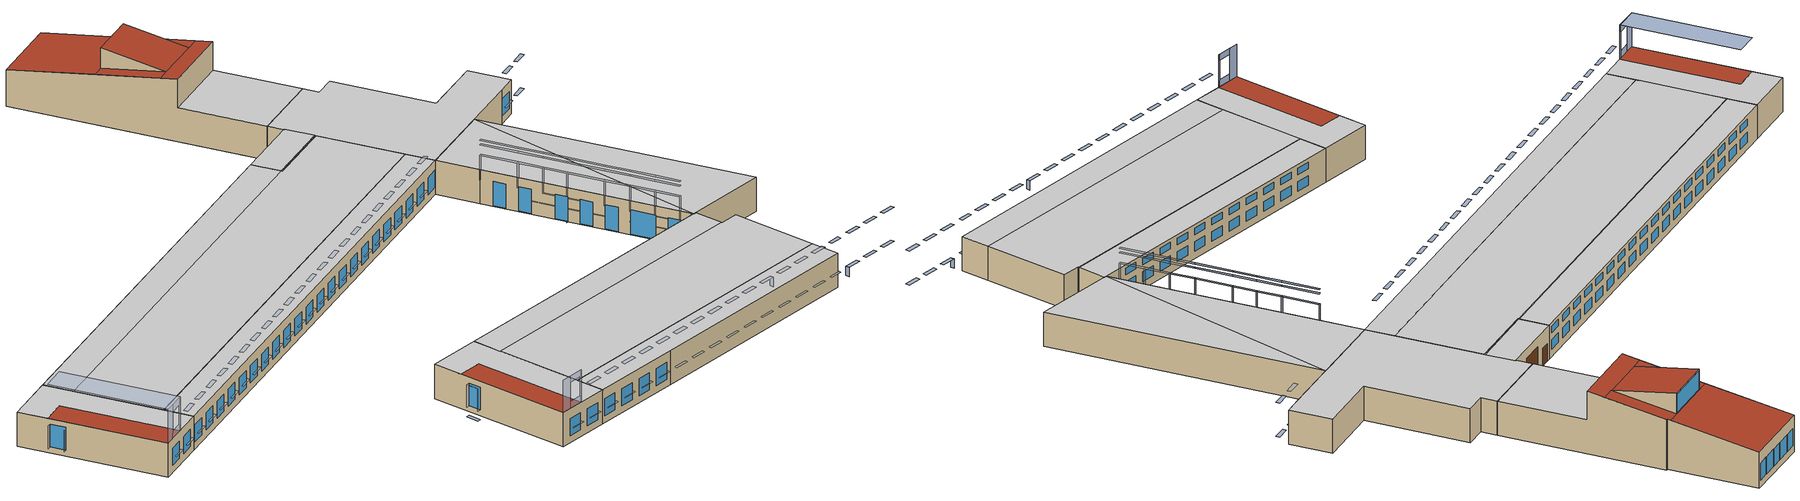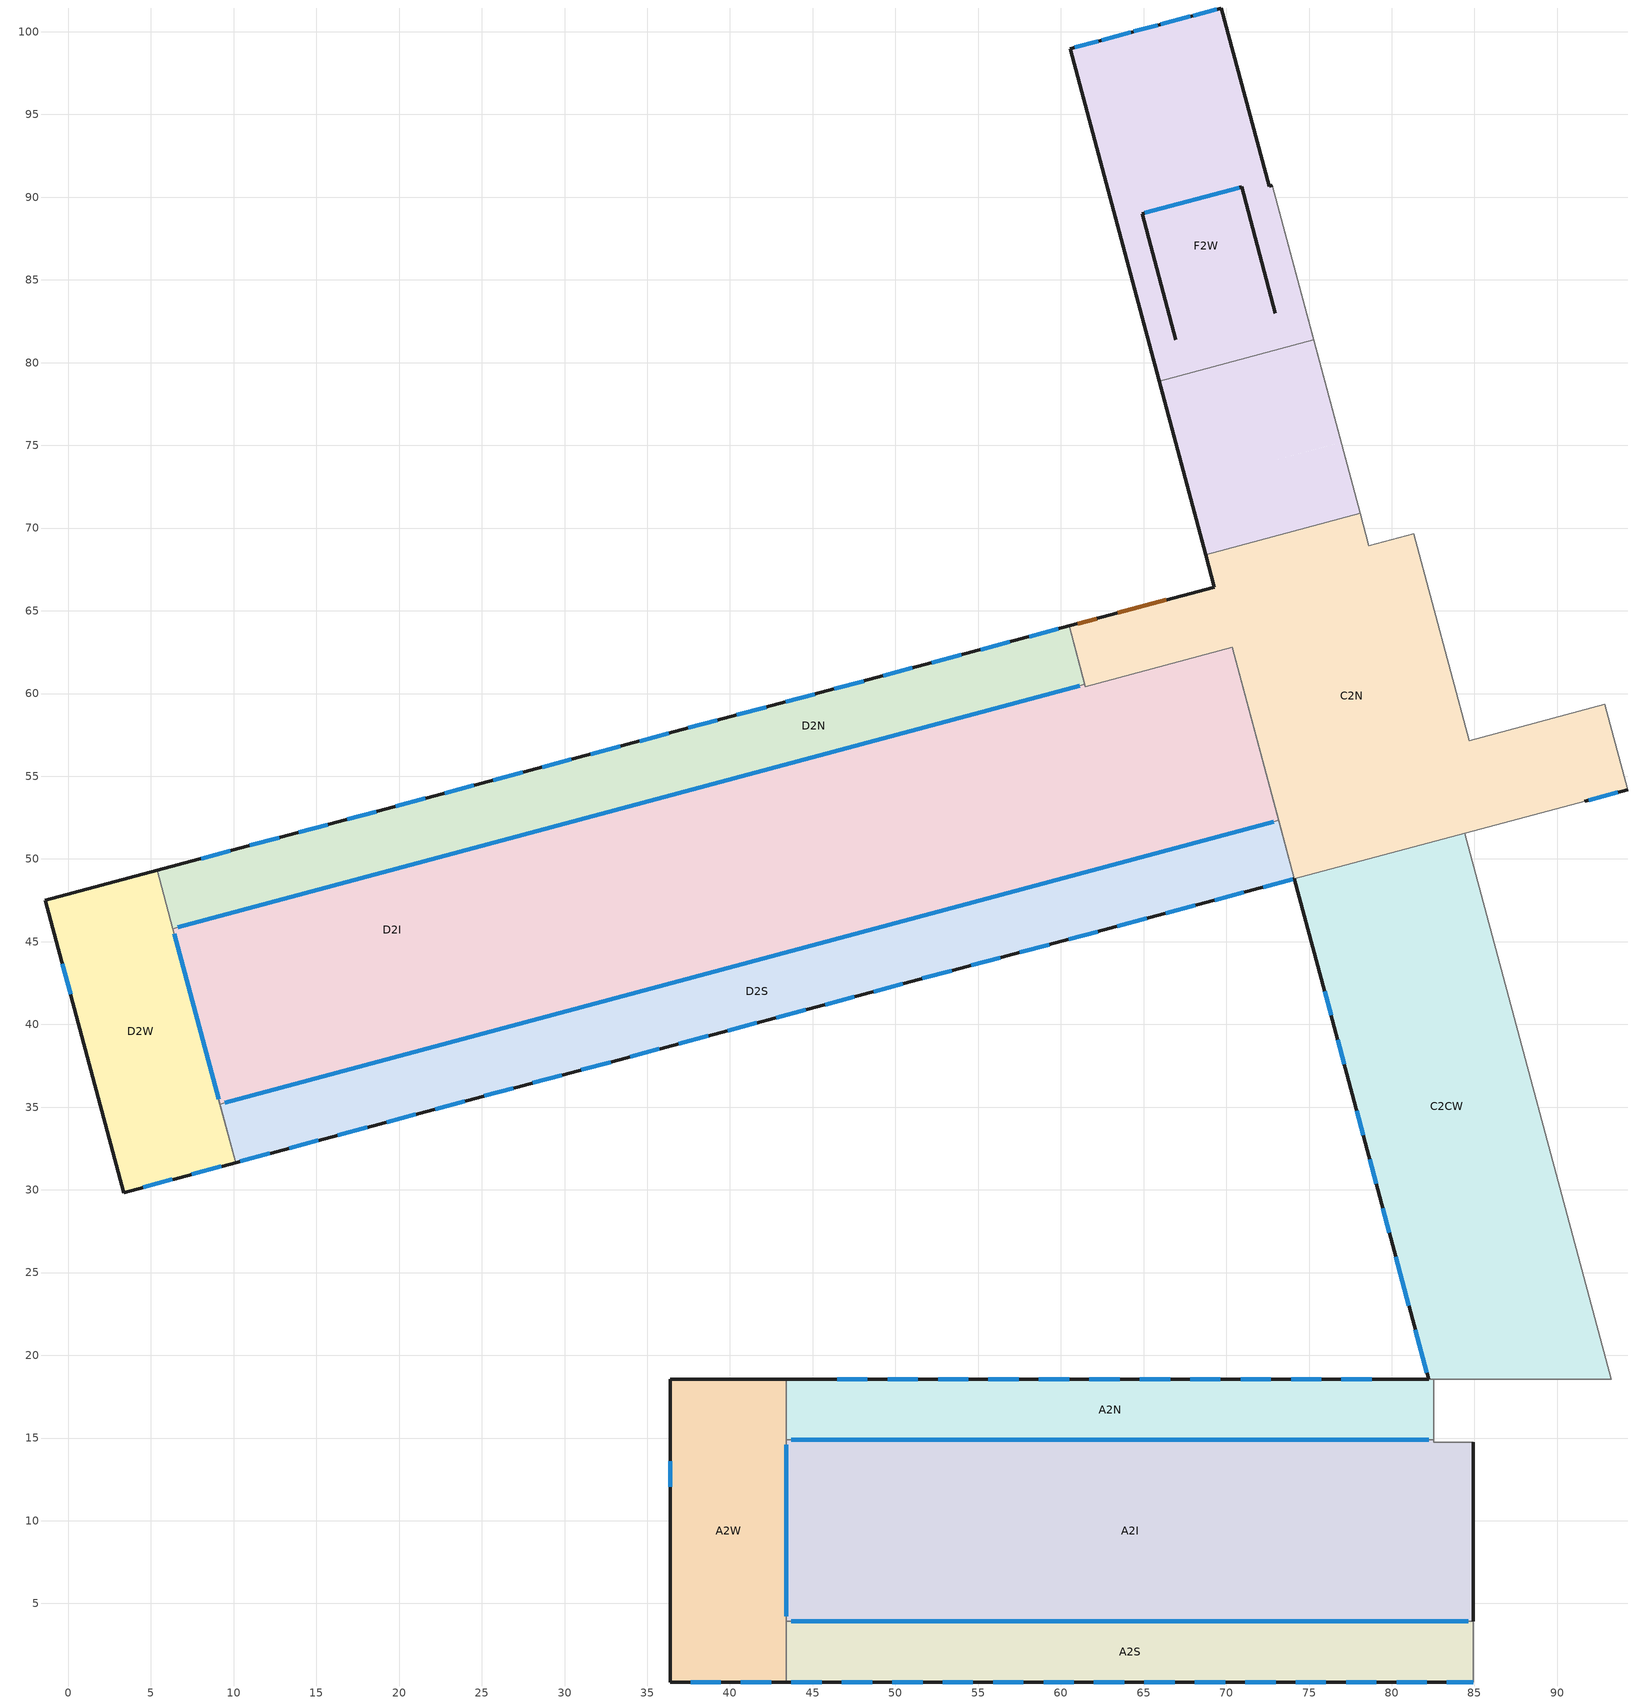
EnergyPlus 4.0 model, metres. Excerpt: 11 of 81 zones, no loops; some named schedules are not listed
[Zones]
A2N
 floor to A1N (Radiant Ceiling Reverse): 82.54,18.54 82.54,14.88 43.41,14.88 43.41,18.54 z5.94
 wall outside (ThermMass Wall 1): 82.23,18.54 43.41,18.54 z5.94:10.21
 wall adiabatic (Internal Walls): 82.54,14.88 82.54,18.54 82.23,18.54 / 43.41,18.54 43.41,14.88 z5.94:10.21
 window (NREL Vision SWindow): 75.74,18.54 73.91,18.54 / 72.69,18.54 70.87,18.54 / 69.65,18.54 67.82,18.54 / 66.6,18.54 64.77,18.54 / 78.79,18.54 76.96,18.54 / 63.55,18.54 61.72,18.54 / 60.5,18.54 58.67,18.54 / 57.45,18.54 55.63,18.54 / 54.41,18.54 52.58,18.54 / 51.36,18.54 49.53,18.54 / 48.31,18.54 46.48,18.54 z6.86:8.08
 window (NREL Daylight SWindow): 75.74,18.54 73.91,18.54 / 72.69,18.54 70.87,18.54 / 69.65,18.54 67.82,18.54 / 66.6,18.54 64.77,18.54 / 78.79,18.54 76.96,18.54 / 63.55,18.54 61.72,18.54 / 60.5,18.54 58.67,18.54 / 57.45,18.54 55.63,18.54 / 54.41,18.54 52.58,18.54 / 51.36,18.54 49.53,18.54 / 48.31,18.54 46.48,18.54 z8.94:9.75
 ceiling to A3N (Radiant Ceiling): 43.41,18.54 43.41,14.88 82.54,14.88 82.54,18.54 z10.21
A2S
 floor to A1S (Radiant Ceiling Reverse): 84.93,3.91 84.93,0.25 43.41,0.25 43.41,3.91 z5.94
 wall outside (ThermMass Wall 2up): 43.41,0.25 55.3,0.25 z5.94:10.21
 wall adiabatic (Internal Walls): 84.93,0.25 84.93,3.91 / 43.41,3.91 43.41,0.25 z5.94:10.21
 wall othersideconditionsmodel (ThermMass Wall 2up): 55.3,0.25 84.93,0.25 z5.94:10.21
 window (NREL Vision SWindow): 43.71,0.25 45.54,0.25 / 46.76,0.25 48.59,0.25 / 49.81,0.25 51.64,0.25 / 52.86,0.25 54.69,0.25 z6.86:8.99
 window inside (NREL Vision SWindow): 55.91,0.25 57.73,0.25 / 58.95,0.25 60.78,0.25 / 62,0.25 63.83,0.25 / 65.05,0.25 66.88,0.25 / 68.1,0.25 69.93,0.25 / 71.15,0.25 72.97,0.25 / 74.19,0.25 76.02,0.25 / 77.24,0.25 79.07,0.25 / 80.29,0.25 82.12,0.25 / 83.34,0.25 84.91,0.25 z6.86:8.99
 ceiling to A3S (Radiant Ceiling): 43.41,3.91 43.41,0.25 84.93,0.25 84.93,3.91 z10.21
A2W
 floor to A1W (Radiant Ceiling Reverse): 43.41,18.54 43.41,0.25 36.4,0.25 36.4,18.54 z5.94
 wall outside (Zinc Wall): 36.4,18.54 36.4,0.25 z5.94:10.21
 wall outside (ThermMass Wall 1): 43.41,18.54 36.4,18.54 z5.94:10.21
 wall outside (ThermMass Wall 2up): 36.4,0.25 43.41,0.25 z5.94:10.21
 wall adiabatic (Internal Walls): 43.41,0.25 43.41,3.91 / 43.41,14.88 43.41,18.54 z5.94:10.21
 window (NREL Vision SWindow): 37.62,0.25 39.45,0.25 / 40.67,0.25 42.49,0.25 z6.86:8.99
 window (NREL Office West Curtn SWindow): 36.4,13.59 36.4,12.06 z6.68:9.53
 ceiling to A3W (Radiant Ceiling): 36.4,18.54 36.4,14.88 39.62,14.88 39.62,0.25 43.41,0.25 43.41,18.54 z10.21
 roof outside (Radiant Ceiling): 36.4,14.88 36.4,0.25 39.62,0.25 39.62,14.88 z10.21
A2I
 floor to A1I (Radiant Ceiling Reverse): 84.93,14.73 84.93,3.91 43.41,3.91 43.41,14.88 82.54,14.88 82.54,14.73 z5.94
 wall outside (Internal Walls): 84.93,3.91 84.93,14.73 z5.94:10.21
 wall adiabatic (Internal Walls): 84.93,14.73 82.54,14.73 82.54,14.88 z5.94:10.21
 wall to A2S (Internal Walls): 43.41,3.91 84.93,3.91 z5.94:10.21
 wall to A2W (Internal Walls): 43.41,14.88 43.41,3.91 z5.94:10.21
 wall to A2N (Internal Walls): 82.54,14.88 43.41,14.88 z5.94:10.21
 window inside (NREL Interior SWindow): 82.23,14.88 43.71,14.88 / 43.41,14.58 43.41,4.22 / 43.71,3.91 84.63,3.91 z6.25:9.91
 ceiling to A3I (Radiant Ceiling): 43.41,14.88 43.41,3.91 84.93,3.91 84.93,14.73 82.54,14.73 82.54,14.88 z10.21
C2N
 floor to C1N (Normal Ceiling Reverse): 92.88,59.35 94.26,54.2 74.12,48.8 70.37,62.79 68.32,62.23 68.28,62.38 79.17,65.3 77.69,70.79 78.1,70.9 78.62,68.94 81.32,69.66 84.68,57.15 z5.94
 floor to D1D (Radiant Ceiling Reverse): 77.69,70.79 79.17,65.3 68.28,62.38 68.32,62.23 61.48,60.4 60.49,64.08 69.28,66.44 68.75,68.4 z5.94
 wall outside (Connector Wall): 68.75,68.4 69.28,66.44 z5.94:10.21
 wall outside (ThermMass Wall 1): 91.66,53.5 94.26,54.2 z5.94:10.21
 wall outside (Zinc Wall): 69.28,66.44 60.49,64.08 z5.94:10.21
 wall adiabatic (Internal Walls): 94.26,54.2 92.88,59.35 84.68,57.15 81.32,69.66 78.62,68.94 78.1,70.9 68.75,68.4 / 60.49,64.08 61.48,60.4 70.37,62.79 74.12,48.8 91.66,53.5 z5.94:10.21
 window (NREL Vision SWindow): 91.89,53.56 93.66,54.04 z6.86:8.99
 door (Swinging Doors): 62.16,64.53 61.03,64.23 z5.94:8.13
 door (Non-Swinging Doors): 66.38,65.66 63.44,64.87 z5.94:8.99
 ceiling to D3I (Radiant Ceiling): 61.44,60.55 61.48,60.4 70.37,62.79 70.33,62.93 z10.21
 ceiling to D3N (Normal Ceiling): 60.49,64.08 61.44,60.55 70.33,62.93 69.39,66.47 z10.21
 ceiling to C3N (Normal Ceiling): 68.75,68.4 69.28,66.44 69.39,66.47 74.12,48.8 94.26,54.2 92.88,59.35 84.68,57.15 81.32,69.66 78.62,68.94 78.1,70.9 z10.21
D2N
 floor to D1D (Normal Ceiling Reverse): 60.49,64.08 61.44,60.55 29.58,52.01 28.61,55.54 z5.94
 floor to D1N (Radiant Ceiling Reverse): 28.61,55.54 29.58,52.01 6.33,45.78 5.39,49.32 z5.94
 wall outside (ThermMass Wall 2up): 60.49,64.08 5.39,49.32 z5.94:10.21
 wall adiabatic (Internal Walls): 61.44,60.55 60.49,64.08 / 5.39,49.32 6.33,45.78 z5.94:10.21
 window (NREL Daylight SWindow): 59.85,63.91 58.09,63.44 / 56.91,63.12 55.14,62.65 / 53.97,62.33 52.2,61.86 / 51.02,61.54 49.26,61.07 / 48.08,60.76 46.31,60.28 / 45.13,59.97 43.37,59.49 / 42.19,59.18 40.42,58.7 / 39.25,58.39 37.48,57.92 / 36.3,57.6 34.54,57.13 / 33.36,56.81 31.59,56.34 / 30.41,56.02 28.65,55.55 / 27.47,55.23 25.7,54.76 / 24.53,54.44 22.76,53.97 / 21.58,53.66 19.81,53.18 / 18.64,52.87 16.87,52.39 / 15.69,52.08 13.93,51.6 / 12.75,51.29 10.98,50.82 / 9.8,50.5 8.04,50.03 z8.94:9.75
 window (NREL Vision SWindow): 59.85,63.91 58.09,63.44 / 56.91,63.12 55.14,62.65 / 53.97,62.33 52.2,61.86 / 51.02,61.54 49.26,61.07 / 48.08,60.76 46.31,60.28 / 45.13,59.97 43.37,59.49 / 42.19,59.18 40.42,58.7 / 39.25,58.39 37.48,57.92 / 36.3,57.6 34.54,57.13 / 33.36,56.81 31.59,56.34 / 30.41,56.02 28.65,55.55 / 27.47,55.23 25.7,54.76 / 24.53,54.44 22.76,53.97 / 21.58,53.66 19.81,53.18 / 18.64,52.87 16.87,52.39 / 15.69,52.08 13.93,51.6 / 12.75,51.29 10.98,50.82 / 9.8,50.5 8.04,50.03 z6.86:8.08
 ceiling to D3N (Radiant Ceiling): 5.39,49.32 6.33,45.78 61.44,60.55 60.49,64.08 z10.21
D2S
 floor to D1S (Radiant Ceiling Reverse): 73.17,52.33 74.12,48.8 10.12,31.65 9.17,35.18 z5.94
 wall outside (ThermMass Wall 2up): 10.12,31.65 74.12,48.8 z5.94:10.21
 wall adiabatic (Internal Walls): 74.12,48.8 73.17,52.33 / 9.17,35.18 10.12,31.65 z5.94:10.21
 window (NREL Vision SWindow): 10.42,31.73 12.18,32.2 / 13.36,32.52 15.13,32.99 / 16.3,33.31 18.07,33.78 / 19.25,34.1 21.01,34.57 / 22.19,34.89 23.96,35.36 / 25.14,35.68 26.9,36.15 / 28.08,36.46 29.85,36.94 / 31.02,37.25 32.79,37.73 / 33.97,38.04 35.74,38.52 / 36.91,38.83 38.68,39.3 / 39.86,39.62 41.62,40.09 / 42.8,40.41 44.57,40.88 / 45.75,41.2 47.51,41.67 / 48.69,41.99 50.46,42.46 / 51.63,42.78 53.4,43.25 / 54.58,43.56 56.34,44.04 / 57.52,44.35 59.29,44.83 / 60.47,45.14 62.23,45.62 / 63.41,45.93 65.18,46.4 / 66.35,46.72 68.12,47.19 / 69.3,47.51 71.07,47.98 / 72.24,48.3 74.01,48.77 z6.86:8.99
 ceiling to D3S (Radiant Ceiling): 9.17,35.18 10.12,31.65 74.12,48.8 73.17,52.33 z10.21
D2I
 floor to C1N (Normal Ceiling Reverse): 70.37,62.79 72.13,56.23 70.09,55.69 68.32,62.23 z5.94
 floor to D1D (Normal Ceiling Reverse): 68.32,62.23 70.09,55.69 31.42,45.32 29.58,52.01 61.44,60.55 61.48,60.4 z5.94
 floor to D1I (Radiant Ceiling Reverse): 72.13,56.23 73.17,52.33 9.17,35.18 6.33,45.78 29.58,52.01 31.42,45.32 z5.94
 wall to D2N (Internal Walls): 61.44,60.55 6.33,45.78 z5.94:10.21
 wall to D2W (Internal Walls): 6.33,45.78 9.17,35.18 z5.94:10.21
 wall adiabatic (Internal Walls): 73.17,52.33 70.37,62.79 61.48,60.4 61.44,60.55 z5.94:10.21
 wall to D2S (Internal Walls): 9.17,35.18 73.17,52.33 z5.94:10.21
 window inside (NREL Interior SWindow): 6.41,45.49 9.1,35.48 / 9.47,35.26 72.88,52.25 / 61.15,60.47 6.63,45.86 z6.25:9.91
 ceiling to D3I (Radiant Ceiling): 6.33,45.78 9.17,35.18 73.17,52.33 70.37,62.79 61.48,60.4 61.44,60.55 z10.21
F2W
 floor ground (Slab): 69.71,101.43 72.59,90.66 72.79,90.71 76.95,75.18 67.6,72.68 60.56,98.98 z5.94
 floor to C1N (Normal Ceiling Reverse): 76.95,75.18 78.1,70.9 77.69,70.79 76.55,75.08 z5.94
 floor to D1D (Normal Ceiling Reverse): 76.55,75.08 77.69,70.79 68.75,68.4 67.6,72.68 z5.94
 wall outside (Zinc Wall): 72.79,90.71 72.59,90.66 z5.94:12.27; 69.71,101.43 60.56,98.98 z5.94:10.52; 70.92,90.61 64.91,89 z12.21:14.77; 60.56,98.98,10.52 60.56,98.98,5.94 68.75,68.4,5.94 68.75,68.4,10.21 65.94,78.89,10.21 65.94,78.89,13.78; 72.59,90.66,12.27 72.59,90.66,5.94 69.71,101.43,5.94 69.71,101.43,10.52; 72.97,82.98,13.45 70.92,90.61,12.21 70.92,90.61,14.77; 64.91,89,14.77 64.91,89,12.21 66.96,81.37,13.45
 wall adiabatic (Internal Walls): 68.75,68.4 78.1,70.9 z5.94:10.21; 65.94,78.89 75.29,81.39 z10.21:13.78; 78.1,70.9,10.21 78.1,70.9,5.94 72.79,90.71,5.94 72.79,90.71,12.27 75.29,81.39,13.78 75.29,81.39,10.21
 window (NREL Vision SWindow): 69.43,101.36 68,100.98 / 67.81,100.92 66.04,100.45 / 65.84,100.4 64.42,100.02 / 64.22,99.96 62.46,99.49 / 62.26,99.44 60.84,99.06 z6.86:8.99; 70.78,90.57 65.06,89.04 z12.36:14.62
 ceiling to C3N (Radiant Ceiling): 65.94,78.89 68.75,68.4 78.1,70.9 75.29,81.39 z10.21
 roof outside (Roof): 66.96,81.37,13.45 64.91,89,12.21 63.34,88.58,12.21 65.39,80.95,13.45; 75.29,81.39,13.78 74.74,83.45,13.45 65.39,80.95,13.45 65.94,78.89,13.78; 74.74,83.45,13.45 72.79,90.71,12.27 72.59,90.66,12.27 72.49,91.04,12.21 70.92,90.61,12.21 72.97,82.98,13.45; 64.91,89,14.77 66.96,81.37,13.45 72.97,82.98,13.45 70.92,90.61,14.77; 72.49,91.04,12.21 69.71,101.43,10.52 60.56,98.98,10.52 63.34,88.58,12.21
D2W
 floor to D1W (Radiant Ceiling Reverse): 5.39,49.32 10.12,31.65 3.35,29.84 -1.38,47.5 z5.94
 wall outside (ThermMass Wall 2up): 5.39,49.32 -1.38,47.5 / 3.35,29.84 10.12,31.65 z5.94:10.21
 wall outside (Zinc Wall): -1.38,47.5 3.35,29.84 z5.94:10.21
 wall adiabatic (Internal Walls): 6.34,45.78 5.39,49.32 / 10.12,31.65 9.1,35.48 z5.94:10.21
 window (NREL Vision SWindow): 7.47,30.94 9.24,31.41 / 4.53,30.15 6.29,30.63 z6.86:8.99
 window (NREL Office West Curtn SWindow): -0.36,43.67 0.14,41.81 z6.71:9.55
 ceiling to D3W (Radiant Ceiling): -1.38,47.5 -0.44,43.97 2.68,44.8 6.47,30.67 10.12,31.65 5.39,49.32 z10.21
 roof outside (Radiant Ceiling): -0.44,43.97 3.35,29.84 6.47,30.67 2.68,44.8 z10.21
C2CW
 floor to C1CW (Radiant Ceiling Reverse): 84.41,51.56 93.26,18.54 82.23,18.54 74.12,48.8 z5.94
 wall outside (Zinc Wall): 74.12,48.8 75.53,43.55 / 82.13,18.9 82.23,18.54 z5.94:10.21
 wall outside (Curtain Wall): 75.53,43.55 82.13,18.9 z5.94:10.21
 wall to C2S (Internal Walls): 82.23,18.54 93.26,18.54 z5.94:10.21
 wall to C2CE (Internal Walls): 93.26,18.54 84.41,51.56 z5.94:10.21
 wall to C2N (Internal Walls): 84.41,51.56 74.12,48.8 z5.94:10.21
 window (NREL East Curtn SWindow): 75.94,42.02 76.33,40.54 / 76.73,39.07 77.12,37.6 / 77.88,34.78 78.27,33.31 / 78.67,31.83 79.06,30.36 / 79.46,28.89 79.85,27.42 / 80.24,25.95 81.03,23 / 81.43,21.53 82.12,18.96 z6.01:9.06
 ceiling to C3CW (Radiant Ceiling): 84.41,51.56 82.23,18.54 93.26,18.54 z10.21; 74.12,48.8 82.23,18.54 84.41,51.56 z10.21
shading: 4.53,30.14 3.35,29.83 / 6.47,30.66 6.3,30.62 z10.21:14.48; 37.62,0.25 36.4,0.25 / 39.62,0.25 39.45,0.25 z10.21:14.33; 6.3,30.62 4.53,30.14 / 39.45,0.25 37.62,0.25 z10.21:11.13; 6.3,30.62 4.53,30.14 z13.56:14.48; 39.45,0.25 37.62,0.25 z13.56:14.33; 35.94,13.59 36.4,13.59 / 36.4,12.06 35.94,12.06 z6.68:9.53; -0.36,43.67 -0.8,43.56 / -0.3,41.69 0.14,41.81 z6.71:9.55; 81.53,19.98 81.82,20.06 / 76.43,38.99 76.73,39.07 / 79.95,25.87 80.24,25.95 / 75.25,43.41 75.54,43.49 / 77.52,36.13 77.22,36.05 / 80.74,22.92 81.03,23 / 79.46,28.89 79.16,28.81 / 78.27,33.31 77.98,33.23 z9.06:12.15; 78.27,33.31 77.98,33.23 z5.94:7.73; 72.97,0.25 72.97,-0.2 z11.12:12.27; 2.68,44.79 6.47,30.66 3.35,29.83 -0.43,43.96 z14.48; 77.22,36.05 79.16,28.81 79.46,28.89 77.52,36.13 z12.15; 75.25,43.41 76.43,38.99 76.73,39.07 75.54,43.49 z12.15; 75.25,43.41 76.43,38.99 76.73,39.07 75.54,43.49 z13.47; 75.54,43.49 76.73,39.07 76.43,38.99 75.25,43.41 z14.02; 77.98,33.23 79.16,28.81 79.46,28.89 78.27,33.31 z13.47; 77.98,33.23 79.16,28.81 79.46,28.89 78.27,33.31 z14.02; 76.83,37.52 77.98,33.23 78.27,33.31 77.12,37.6 z7.73; 81.03,23 81.82,20.06 81.53,19.98 80.74,22.92 z9.06; 80.74,22.92 81.53,19.98 81.82,20.06 81.03,23 z12.15; 80.74,22.92 81.53,19.98 81.82,20.06 81.03,23 z7.73; 78.77,30.28 79.56,27.34 79.85,27.42 79.06,30.36 z7.73; 77.98,33.23 78.77,30.28 79.06,30.36 78.27,33.31 z7.73; 78.27,33.31 79.06,30.36 78.77,30.28 77.98,33.23 z9.06; 76.43,38.99 77.22,36.05 77.52,36.13 76.73,39.07 z12.15; 79.16,28.81 79.95,25.87 80.24,25.95 79.46,28.89 z12.15; 79.95,25.87 80.74,22.92 81.03,23 80.24,25.95 z7.73; 80.24,25.95 81.03,23 80.74,22.92 79.95,25.87 z9.06; 79.95,25.87 80.74,22.92 81.03,23 80.24,25.95 z12.15; 76.43,38.99 77.22,36.05 77.52,36.13 76.73,39.07 z13.47; 76.73,39.07 77.52,36.13 77.22,36.05 76.43,38.99 z14.02; 81.03,23 81.82,20.06 81.53,19.98 80.74,22.92 z14.02; 79.16,28.81 79.95,25.87 80.24,25.95 79.46,28.89 z13.47; 79.16,28.81 79.95,25.87 80.24,25.95 79.46,28.89 z14.02; 79.95,25.87 80.74,22.92 81.03,23 80.24,25.95 z13.47; 79.95,25.87 80.74,22.92 81.03,23 80.24,25.95 z14.02; 81.03,23 81.82,20.06 81.53,19.98 80.74,22.92 z13.47; 77.52,36.13 78.27,33.31 77.98,33.23 77.22,36.05 z9.06; 77.22,36.05 77.98,33.23 78.27,33.31 77.52,36.13 z13.47; 77.52,36.13 78.27,33.31 77.98,33.23 77.22,36.05 z14.02; -0.8,43.56 -0.3,41.69 0.14,41.81 -0.36,43.67 z9.55; 25.14,35.68 25.25,35.23 27.02,35.71 26.9,36.15 z12.27; 25.14,35.68 25.25,35.23 27.02,35.71 26.9,36.15 z8; 10.42,31.73 10.53,31.29 12.3,31.76 12.18,32.2 z12.27; 57.52,44.35 57.64,43.91 59.41,44.38 59.29,44.83 z12.27; 57.52,44.35 57.64,43.91 59.41,44.38 59.29,44.83 z8; 16.3,33.31 16.42,32.87 18.19,33.34 18.07,33.78 z12.27; 16.3,33.31 16.42,32.87 18.19,33.34 18.07,33.78 z8; 13.36,32.52 13.48,32.08 15.24,32.55 15.13,32.99 z12.27; 66.35,46.72 66.47,46.28 68.24,46.75 68.12,47.19 z12.27; 66.35,46.72 66.47,46.28 68.24,46.75 68.12,47.19 z8; 33.97,38.04 34.09,37.6 35.85,38.07 35.74,38.52 z12.27; 33.97,38.04 34.09,37.6 35.85,38.07 35.74,38.52 z8; 88.21,0.25 88.21,-0.2 86.39,-0.2 86.39,0.25 z12.27; 57.73,0.25 57.73,-0.2 55.91,-0.2 55.91,0.25 z12.27; 91.26,0.25 91.26,-0.2 89.43,-0.2 89.43,0.25 z12.27; 82.12,0.25 82.12,-0.2 80.29,-0.2 80.29,0.25 z12.27; 76.02,0.25 76.02,-0.2 74.19,-0.2 74.19,0.25 z12.27; 69.93,0.25 69.93,-0.2 68.1,-0.2 68.1,0.25 z12.27; 45.54,0.25 45.54,-0.2 43.71,-0.2 43.71,0.25 z12.27; 63.83,0.25 63.83,-0.2 62,-0.2 62,0.25 z12.27; 51.64,0.25 51.64,-0.2 49.81,-0.2 49.81,0.25 z12.27; 79.07,0.25 79.07,-0.2 77.24,-0.2 77.24,0.25 z12.27; 72.97,0.25 72.97,-0.2 71.15,-0.2 71.15,0.25 z12.27; 66.88,0.25 66.88,-0.2 65.05,-0.2 65.05,0.25 z12.27; 60.78,0.25 60.78,-0.2 58.95,-0.2 58.95,0.25 z12.27; 54.69,0.25 54.69,-0.2 52.86,-0.2 52.86,0.25 z12.27; 48.59,0.25 48.59,-0.2 46.76,-0.2 46.76,0.25 z12.27; 42.49,0.25 42.49,-0.2 40.67,-0.2 40.67,0.25 z12.27; 57.73,0.25 57.73,-0.2 55.91,-0.2 55.91,0.25 z8; 91.26,0.25 91.26,-0.2 89.43,-0.2 89.43,0.25 z8; 82.12,0.25 82.12,-0.2 80.29,-0.2 80.29,0.25 z8; 76.02,0.25 76.02,-0.2 74.19,-0.2 74.19,0.25 z8; 69.93,0.25 69.93,-0.2 68.1,-0.2 68.1,0.25 z8; 45.54,0.25 45.54,-0.2 43.71,-0.2 43.71,0.25 z8; 63.83,0.25 63.83,-0.2 62,-0.2 62,0.25 z8; 88.21,0.25 88.21,-0.2 86.39,-0.2 86.39,0.25 z8; 51.64,0.25 51.64,-0.2 49.81,-0.2 49.81,0.25 z8; 79.07,0.25 79.07,-0.2 77.24,-0.2 77.24,0.25 z8; 72.97,0.25 72.97,-0.2 71.15,-0.2 71.15,0.25 z8; 66.88,0.25 66.88,-0.2 65.05,-0.2 65.05,0.25 z8; 60.78,0.25 60.78,-0.2 58.95,-0.2 58.95,0.25 z8; 54.69,0.25 54.69,-0.2 52.86,-0.2 52.86,0.25 z8; 48.59,0.25 48.59,-0.2 46.76,-0.2 46.76,0.25 z8; 42.49,0.25 42.49,-0.2 40.67,-0.2 40.67,0.25 z8; 94.31,0.25 94.31,-0.2 92.48,-0.2 92.48,0.25 z12.27; 94.31,0.25 94.31,-0.2 92.48,-0.2 92.48,0.25 z8; 39.45,0.25 39.45,-0.2 37.62,-0.2 37.62,0.25 z8; 39.86,39.62 39.98,39.18 41.74,39.65 41.62,40.09 z12.27; 39.86,39.62 39.98,39.18 41.74,39.65 41.62,40.09 z8; 69.3,47.51 69.42,47.07 71.18,47.54 71.07,47.98 z12.27; 54.58,43.56 54.7,43.12 56.46,43.6 56.34,44.04 z12.27; 54.58,43.56 54.7,43.12 56.46,43.6 56.34,44.04 z8; 69.3,47.51 69.42,47.07 71.18,47.54 71.07,47.98 z8; 51.63,42.78 51.75,42.33 53.52,42.81 53.4,43.25 z12.27; 42.8,40.41 42.92,39.97 44.69,40.44 44.57,40.88 z8; 51.63,42.78 51.75,42.33 53.52,42.81 53.4,43.25 z8; 36.91,38.83 37.03,38.39 38.8,38.86 38.68,39.3 z8; 36.91,38.83 37.03,38.39 38.8,38.86 38.68,39.3 z12.27; 48.69,41.99 48.81,41.54 50.57,42.02 50.46,42.46 z8; 60.47,45.14 60.58,44.7 62.35,45.17 62.23,45.62 z8; 48.69,41.99 48.81,41.54 50.57,42.02 50.46,42.46 z12.27; 60.47,45.14 60.58,44.7 62.35,45.17 62.23,45.62 z12.27; 42.8,40.41 42.92,39.97 44.69,40.44 44.57,40.88 z12.27; 22.19,34.89 22.31,34.44 24.08,34.92 23.96,35.36 z12.27; 22.19,34.89 22.31,34.44 24.08,34.92 23.96,35.36 z8; 63.41,45.93 63.53,45.49 65.3,45.96 65.18,46.4 z8; 63.41,45.93 63.53,45.49 65.3,45.96 65.18,46.4 z12.27; 13.36,32.52 13.48,32.08 15.24,32.55 15.13,32.99 z8; 45.75,41.2 45.86,40.76 47.63,41.23 47.51,41.67 z12.27; 45.75,41.2 45.86,40.76 47.63,41.23 47.51,41.67 z8; 10.42,31.73 10.53,31.29 12.3,31.76 12.18,32.2 z8; 19.25,34.1 19.37,33.66 21.13,34.13 21.01,34.57 z12.27; 19.25,34.1 19.37,33.66 21.13,34.13 21.01,34.57 z8; 28.08,36.46 28.2,36.02 29.97,36.5 29.85,36.94 z12.27; 28.08,36.46 28.2,36.02 29.97,36.5 29.85,36.94 z8; 31.02,37.25 31.14,36.81 32.91,37.28 32.79,37.73 z12.27; 31.02,37.25 31.14,36.81 32.91,37.28 32.79,37.73 z8; 94.84,54.35 94.96,53.91 96.72,54.38 96.61,54.83 z12.27; 94.84,54.35 94.96,53.91 96.72,54.38 96.61,54.83 z8; 91.89,53.56 92.01,53.12 93.78,53.59 93.66,54.04 z12.27; 91.89,53.56 92.01,53.12 93.78,53.59 93.66,54.04 z8; 7.47,30.94 7.59,30.5 9.36,30.97 9.24,31.41 z8; 6.29,30.63 6.41,30.18 4.65,29.71 4.53,30.15 z8; 9.24,31.41 9.36,30.97 7.59,30.5 7.47,30.94 z12.27; 84.93,0.25 84.93,-0.2 83.34,-0.2 83.34,0.25 z8; 84.91,0.25 84.91,-0.2 83.34,-0.2 83.34,0.25 z12.27; 36.4,13.59 36.4,12.06 35.94,12.06 35.94,13.59 z9.53; 36.4,13.59 36.4,12.06 35.94,12.06 35.94,13.59 z5.46; 86.39,-0.2,8 86.39,-0.2,6.81 86.39,0.25,6.86 86.39,0.25,8
[Building]
NREL RSF1: North Axis {deg}=0; Terrain=Suburbs; Loads Convergence Tolerance Value=0.04; Temperature Convergence Tolerance Value {deltaC}=0.4; Solar Distribution=FullExterior; Maximum Number of Warmup Days=25
[Site:Location]
USA_CO_Golden-NREL_TMY3: Latitude {deg}=39.7406; Longitude {deg}=-105.171; Time Zone {hr}=-7; Elevation {m}=1768
[SizingPeriod:DesignDay] Barometric Pressure {Pa}=83411; Rain Indicator=0; Snow Indicator=0; Day of Month=21; Daylight Saving Time Indicator=0; Humidity Indicating Type=WetBulb
Name | Maximum Dry-Bulb Temperature {C} | Daily Temperature Range {deltaC} | Humidity Indicating Conditions at Maximum Dry-Bulb | Wind Speed {m/s} | Wind Direction {deg} | Sky Clearness | Month | Day Type
DENVER_STAPLETON Ann Htg 99.6% Condns DB | -20 | 0 | -20 | 2.3 | 180 | 0 | 12 | WinterDesignDay
DENVER_STAPLETON Ann Clg .4% Condns DB=>MWB | 34.1 | 15.2 | 15.8 | 4 | 120 | 1 | 7 | SummerDesignDay
[Material] Thermal Absorptance=0.9; Solar Absorptance=0.7; Visible Absorptance=0.7
Name | Roughness | Thickness {m} | Conductivity {W/m-K} | Density {kg/m3} | Specific Heat {J/kg-K}
2.5 Inch lightweight concrete | MediumRough | 0.0635001 | 0.53 | 1280 | 840
4.5 Inch lightweight concrete | MediumRough | 0.1143 | 0.53 | 1280 | 840
6.0 Inch lightweight concrete | MediumRough | 0.1524 | 0.53 | 1280 | 840
3 inch Heavyweight Concrete | MediumRough | 0.0762002 | 1.95 | 2240 | 900
6 inch Heavyweight Concrete | MediumRough | 0.1524 | 1.95 | 2240 | 900
F13 Built-up roofing | Rough | 0.00952502 | 0.16 | 1120 | 1460
Steel Panel | MediumSmooth | 0.001016 | 45.3 | 7830 | 500
Zinc Siding | MediumSmooth | 0.001524 | 0.745081 | 7128.21 | 393.296
12.5mm gypsum board | MediumSmooth | 0.0127 | 0.16 | 800 | 1090
16mm gypsum board | MediumSmooth | 0.016 | 0.16 | 800 | 1090
Spandrel Glass | Smooth | 0.00635001 | 0.082915 | 2530.92 | 836.8
[Material:NoMass] Roughness=MediumSmooth; Thermal Absorptance=0.9; Solar Absorptance=0.7; Visible Absorptance=0.7
Name | Thermal Resistance {m2-K/W}
Roof Polyiso (R30) | 5.28331
Mineral Wool Batt (derated to R2); Swinging Door Material; Non-Swinging Door Material | 0.35222
Wall Batt Insul (nom R19) | 1.25038
Wall Polyiso (R5.25) | 0.924578
Wall Polyiso (R12); Floor Insulation (R12) | 2.11332
Wall Polyiso (R12 derated) | 1.70475
[Material:AirGap]
Name | Thermal Resistance {m2-K/W}
F04 Wall air space resistance | 0.15
10 inch Underfloor Airspace | 0.18
[WindowMaterial:SimpleGlazingSystem]
Name | U-Factor {W/m2-K} | Solar Heat Gain Coefficient | Visible Transmittance
NREL Vision | 1.93061 | 0.18 | 0.31
NREL Daylight | 2.32809 | 0.17 | 0.29
NREL East Curtainwall | 2.15774 | 0.18 | 0.26
NREL Office West Curtainwall | 2.38487 | 0.09 | 0.035
NREL IWindow | 7 | 0.9999 | 0.9999
[Construction]
Internal Walls: 16mm gypsum board, F04 Wall air space resistance, 16mm gypsum board
Normal Ceiling: 2.5 Inch lightweight concrete, 10 inch Underfloor Airspace, 6.0 Inch lightweight concrete, 4.5 Inch lightweight concrete, Steel Panel
Normal Ceiling Reverse: Steel Panel, 4.5 Inch lightweight concrete, 6.0 Inch lightweight concrete, 10 inch Underfloor Airspace, 2.5 Inch lightweight concrete
Zinc Wall: Zinc Siding, Wall Polyiso (R5.25), 12.5mm gypsum board, Wall Batt Insul (nom R19), 16mm gypsum board
Connector Wall: Spandrel Glass, Wall Batt Insul (nom R19), 16mm gypsum board
Curtain Wall: Spandrel Glass, Mineral Wool Batt (derated to R2), 16mm gypsum board
ThermMass Wall 1: 3 inch Heavyweight Concrete, Wall Polyiso (R12 derated), 6 inch Heavyweight Concrete
ThermMass Wall 2up: 3 inch Heavyweight Concrete, Wall Polyiso (R12), 6 inch Heavyweight Concrete
Roof: F13 Built-up roofing, Roof Polyiso (R30), 6 inch Heavyweight Concrete
Slab: Floor Insulation (R12), 6 inch Heavyweight Concrete
Non-Swinging Doors: Steel Panel, Non-Swinging Door Material, Steel Panel
Swinging Doors: Steel Panel, Swinging Door Material, Steel Panel
NREL Vision SWindow: NREL Vision
NREL Daylight SWindow: NREL Daylight
NREL East Curtn SWindow: NREL East Curtainwall
NREL Office West Curtn SWindow: NREL Office West Curtainwall
NREL Interior SWindow: NREL IWindow
[Construction:InternalSource]
Radiant Ceiling: 3, 4, 1, 0.5, 2.5 Inch lightweight concrete, 10 inch Underfloor Airspace, 6.0 Inch lightweight concrete, 4.5 Inch lightweight concrete, Steel Panel
Radiant Ceiling Reverse: 2, 1, 1, 0.5, Steel Panel, 4.5 Inch lightweight concrete, 6.0 Inch lightweight concrete, 10 inch Underfloor Airspace, 2.5 Inch lightweight concrete
[Sizing:Zone] Zone Heating Design Supply Air Temperature {C}=50; Zone Cooling Design Supply Air Humidity Ratio {kg-H2O/kg-air}=0.008; Zone Heating Design Supply Air Humidity Ratio {kg-H2O/kg-air}=0.008; Outdoor Air Method=Flow/Zone; Outdoor Air Flow per Person {m3/s}=0; Cooling Design Air Flow Method=DesignDay; Cooling Design Air Flow Rate {m3/s}=0; Cooling Minimum Air Flow Fraction=0; Heating Design Air Flow Method=DesignDay; Heating Design Air Flow Rate {m3/s}=0; Heating Maximum Air Flow Fraction=0
Name | Zone Cooling Design Supply Air Temperature {C} | Outdoor Air Flow per Zone {m3/s}
A2I | 17.2222 | 0.281784
A2N | 17.2222 | 0.031152
A2S | 17.2222 | 0.097704
A2W | 17.2222 | 0.04484
C2N | 13.3333 | 0.08024
D2I | 17.2222 | 0.447928
D2N | 17.2222 | 0.211456
D2S | 17.2222 | 0.167088
D2W | 17.2222 | 0.046728
F2W | 13.3333 | 0.331344
[ZoneControl:Thermostat] Control Type Schedule=Always 4; Control 1=Radiant FC TStat Dual SP Control
Name | Zone
A2I Thermostat | A2I
A2N Thermostat | A2N
A2S Thermostat | A2S
A2W Thermostat | A2W
C2N Thermostat | C2N
D2I Thermostat | D2I
D2N Thermostat | D2N
D2S Thermostat | D2S
D2W Thermostat | D2W
F2W Thermostat | F2W
[ThermostatSetpoint:DualSetpoint]
Radiant FC TStat Dual SP Control: Heating Setpoint Temperature Schedule=FanCoil Htg SP Sched; Cooling Setpoint Temperature Schedule=FanCoil Clg SP Sched
[Zone]
A2N; A2S; A2W; A2I; C2N; D2N; D2S; D2W; D2I; F2W: 0, 0, 0, 1
C2CW: 69.52205, 43.63337, 0, 1
[ElectricEquipment] Design Level Calculation Method=EquipmentLevel; Fraction Latent=0; Fraction Radiant=0.1; Fraction Lost=0
Name | Zone | Schedule | Design Level {W}
A2I Misc Elec | A2I | Office Equipment | 2461
A2N Misc Elec | A2N | Conf Rm Equipment | 8
A2S Misc Elec | A2S | Office Equipment | 550
A2W Misc Elec | A2W | Office Equipment | 186
C2CW Misc Elec | C2CW | Conf Rm Equipment | 519
C2N Misc Elec | C2N | Conf Rm Equipment | 7440
D2I Misc Elec | D2I | Office Equipment | 4980
D2N Misc Elec | D2N | Office Equipment | 1434
D2S Misc Elec | D2S | Office Equipment | 935
D2W Misc Elec | D2W | Office Equipment | 241
F2W Misc Elec | F2W | Gym Misc Equipment | 9400
[SurfaceProperty:OtherSideConditionsModel]
TSC OSCM: Type of Modeling=GapConvectionRadiation
[People] Number of People Calculation Method=People; Fraction Radiant=0.2; Sensible Heat Fraction=autocalculate; Enable ASHRAE 55 Comfort Warnings=No; Mean Radiant Temperature Calculation Type=ZoneAveraged
Name | Zone | Number of People Schedule | Number of People | Activity Level Schedule
A2N People | A2N | Huddle Occupancy | 6 | Huddle Activity
A2S People | A2S | Office Occupancy | 10 | Office Activity
A2W People | A2W | Office Occupancy | 3 | Office Activity
A2I People | A2I | Office Occupancy | 33 | Office Activity
C2CW People | C2CW | Conf Rm Occupancy | 61 | Conference Activity
C2N People | C2N | Huddle Occupancy | 3 | Huddle Activity
D2I People | D2I | Office Occupancy | 57 | Office Activity
D2N People | D2N | Office Occupancy | 29 | Office Activity
D2S People | D2S | Office Occupancy | 17 | Office Activity
D2W People | D2W | Office Occupancy | 4 | Office Activity
F2W People | F2W | Exercise Occupancy | 25 | Exercise Activity
[Lights] Design Level Calculation Method=LightingLevel; Return Air Fraction=0; Return Air Fraction Calculated from Plenum Temperature=No
Name | Zone | Schedule | Lighting Level {W} | Watts per Zone Floor Area {W/m2} | Fraction Radiant | Fraction Visible | Fraction Replaceable
A2I Area Lights | A2I | AB Core Ltg Ctrl | 4209 | 11.8415 | 0.42 | 0.18 | 1
A2N Area Lights | A2N | AB N Ltg Ctrl | 348 | 13.9944 | 0.42 | 0.18 | 1
A2S Area Lights | A2S | AB S Ltg Ctrl | 1507 | 11.8415 | 0.42 | 0.18 | 1
A2W Area Lights | A2W | AB S Ltg Ctrl | 691 | 11.8415 | 0.42 | 0.18 | 1
C2CW Area Lights | C2CW | Office Lighting | 2741 | 13.9944 | 0.42 | 0.18 | 1
C2N Area Lights | C2N | Office Lighting | 1732 | 13.9944 | 0.42 | 0.18 | 1
D2I Area Lights | D2I | DWest Low Core Ltg Ctrl | 6317 | 11.8415 | 0.42 | 0.18 | 1
D2N Area Lights | D2N | DCenter Low N Ltg Ctrl | 2741 | 11.8415 | 0.42 | 0.18 | 1
D2S Area Lights | D2S | DCenter Low N Ltg Ctrl | 2579 | 11.8415 | 0.42 | 0.18 | 1
D2W Area Lights | D2W | DCenter Low N Ltg Ctrl | 661 | 11.8415 | 0.42 | 0.18 | 1
F2W Area Lights | F2W | Office Lighting | 2132 | 9.68846 | 0.42 | 0.18 | 1
A2I Task Lights | A2I | Task Lighting | 464 | 0 | 0.32 | 0.5 | 0
A2N Task Lights | A2N | Task Lighting | 0 | 0 | 0.32 | 0.5 | 0
A2S Task Lights | A2S | Task Lighting | 183 | 0 | 0.32 | 0.5 | 0
A2W Task Lights | A2W | Task Lighting | 68 | 0 | 0.32 | 0.5 | 0
C2CW Task Lights | C2CW | Task Lighting | 0 | 0 | 0.32 | 0.5 | 0
C2N Task Lights | C2N | Task Lighting | 0 | 0 | 0.32 | 0.5 | 0
D2I Task Lights | D2I | Task Lighting | 742 | 0 | 0.32 | 0.5 | 0
D2N Task Lights | D2N | Task Lighting | 320 | 0 | 0.32 | 0.5 | 0
D2S Task Lights | D2S | Task Lighting | 298 | 0 | 0.32 | 0.5 | 0
D2W Task Lights | D2W | Task Lighting | 64 | 0 | 0.32 | 0.5 | 0
F2W Task Lights | F2W | Task Lighting | 0 | 0 | 0.32 | 0.5 | 0
[Schedule:Compact]
Office Occupancy: Through: 12/31, For: Weekdays SummerDesignDay, Until: 6:00, 0, Until: 7:00, 0.1, Until: 8:00, 0.7, Until: 9:00, 0.86, Until: 10:00, 0.82, Until: 11:00, 0.66, Until: 13:00, 0.5, Until: 14:00, 0.79, Until: 15:00, 0.82, Until: 16:00, 0.65, Until: 17:00, 0.6, Until: 18:00, 0.3, Until: 22:00, 0.1, Until: 24:00, 0, For: AllOtherDays, Until: 24:00, 0
Huddle Occupancy: Through: 12/31, For: Weekdays SummerDesignDay, Until: 9:00, 0, Until: 10:00, 0.33, Until: 12:00, 1, Until: 13:00, 0.33, Until: 14:00, 0, Until: 15:00, 0.33, Until: 17:00, 1, Until: 18:00, 0.33, Until: 24:00, 0, For: AllOtherDays, Until: 24:00, 0
Conf Rm Occupancy: Through: 12/31, For: Weekdays SummerDesignDay, Until: 8:00, 0, Until: 9:00, 0.1, Until: 10:00, 0.25, Until: 12:00, 0.75, Until: 15:00, 0.25, Until: 17:00, 0.75, Until: 18:00, 0.1, Until: 19:00, 0.05, Until: 24:00, 0, For: AllOtherDays, Until: 24:00, 0
Exercise Occupancy: Through: 12/31, For: Weekdays SummerDesignDay, Until: 7:00, 0, Until: 9:00, 0.5, Until: 11:00, 0.1, Until: 12:00, 0.5, Until: 16:00, 0.1, Until: 17:00, 0.5, Until: 18:00, 1, Until: 19:00, 0.75, Until: 24:00, 0, For: AllOtherDays, Until: 24:00, 0
Office Lighting: Through: 12/31, For: Weekdays SummerDesignDay, Until: 6:00, 0.05, Until: 7:00, 0.3, Until: 8:00, 0.8, Until: 16:00, 0.9, Until: 17:00, 0.8, Until: 18:00, 0.5, Until: 20:00, 0.3, Until: 22:00, 0.1, Until: 24:00, 0.05, For: AllOtherDays, Until: 24:00, 0.05
Task Lighting: Through: 12/31, For: Weekdays SummerDesignDay, Until: 6:00, 0, Until: 7:00, 0.15, Until: 8:00, 0.72, Until: 11:00, 0.9, Until: 13:00, 0.6, Until: 16:00, 0.9, Until: 17:00, 0.72, Until: 18:00, 0.35, Until: 20:00, 0.15, Until: 24:00, 0, For: AllOtherDays, Until: 24:00, 0
Office Equipment: Through: 12/31, For: Weekdays SummerDesignDay, Until: 6:00, 0.038, Until: 7:00, 0.22, Until: 18:00, 1, Until: 24:00, 0.038, For: AllOtherDays, Until: 24:00, 0.038
Conf Rm Equipment: Through: 12/31, For: Weekdays SummerDesignDay, Until: 8:00, 0.12, Until: 9:00, 0.5, Until: 11:00, 0.9, Until: 14:00, 0.5, Until: 16:00, 0.9, Until: 18:00, 0.5, Until: 24:00, 0.12, For: AllOtherDays, Until: 24:00, 0.12
Gym Misc Equipment: Through: 12/31, For: Weekdays SummerDesignDay, Until: 6:00, 0.038, Until: 9:00, 1, Until: 11:00, 0.25, Until: 12:00, 1, Until: 16:00, 0.25, Until: 19:00, 1, Until: 24:00, 0.038, For: AllOtherDays, Until: 24:00, 0.08
Office Activity: Through: 12/31, For: Alldays, Until: 24:00, 120
Huddle Activity: Through: 12/31, For: Alldays, Until: 24:00, 160
Conference Activity: Through: 12/31, For: Alldays, Until: 24:00, 140
Exercise Activity: Through: 12/31, For: Alldays, Until: 24:00, 350
FanCoil Clg SP Sched: Through: 12/31, For: Weekdays SummerDesignDay, Until: 8:00, 45, Until: 18:00, 25.6, Until: 24:00, 45, For: AllOtherDays, Until: 24:00, 45
FanCoil Htg SP Sched: Through: 12/31, For: Weekdays SummerDesignDay, Until: 8:00, 15.6, Until: 18:00, 20, Until: 24:00, 15.6, For: AllOtherDays, Until: 24:00, 15.6
Always 4: Through: 12/31, For: AllDays, Until: 24:00, 4
[Schedule:File] Column Number=1; Rows to Skip at Top=0
Name | File
DWest Low Core Ltg Ctrl | C:\eplusTest\users\Hedrick\RSF\n-z1-low_Core.csv
DCenter Low N Ltg Ctrl | C:\eplusTest\users\Hedrick\RSF\n-z2-low_NOffice.csv
AB N Ltg Ctrl | C:\eplusTest\users\Hedrick\RSF\s_NOffice.csv
AB Core Ltg Ctrl | C:\eplusTest\users\Hedrick\RSF\s_Core.csv
AB S Ltg Ctrl | C:\eplusTest\users\Hedrick\RSF\s_SPerim.csv
[AirflowNetwork:MultiZone:Zone] Indoor and Outdoor Enthalpy Difference Upper Limit for Minimun Venting Open Factor {deltaJ/kg}=300000; Venting Availability Schedule=On
Name | Ventilation Control Mode | Ventilation Control Zone Temperature Setpoint Schedule | Minimum Venting Open Factor | Indoor and Outdoor Temperature Difference Lower Limit For Maximum Venting Open Factor {deltaC} | Indoor and Outdoor Temperature Difference Upper Limit for Minimun Venting Open Factor {deltaC}
A2N; A2S; A2W; D2N; D2S; D2W | Temperature | Always 21 | 0.1 | 5 | 10
A2I; D2I | Constant |  |  |  | 100
[AirflowNetwork:MultiZone:Surface] Window/Door Opening Factor, or Crack Factor=1; Ventilation Control Mode=ZoneLevel; Indoor and Outdoor Temperature Difference Upper Limit for Minimun Venting Open Factor {deltaC}=100; Indoor and Outdoor Enthalpy Difference Upper Limit for Minimun Venting Open Factor {deltaJ/kg}=300000; Venting Availability Schedule=On
Name | Leakage Component
A2I North IWindow; A2I South IWindow; A2I West IWindow; D2I North IWindow; D2I South IWindow; D2I West IWindow | IWin
A2N Bottom Window01; A2N Bottom Window02; A2N Bottom Window03; A2N Bottom Window04; A2N Bottom Window05; A2N Bottom Window06; A2N Bottom Window07; A2N Bottom Window08; A2N Bottom Window09; A2N Bottom Window10; A2N Bottom Window11; D2N Bottom North Window01; D2N Bottom North Window02; D2N Bottom North Window03; D2N Bottom North Window04; D2N Bottom North Window05; D2N Bottom North Window06; D2N Bottom North Window07; D2N Bottom North Window08; D2N Bottom North Window09; D2N Bottom North Window10; D2N Bottom North Window11; D2N Bottom North Window12; D2N Bottom North Window13; D2N Bottom North Window14; D2N Bottom North Window15 | EWinNorthOffice
A2S South Window01; A2S South Window02; A2S South Window03; A2S South Window04; A2S South Window05; A2S South Window06; A2S South Window07; A2S South Window08; A2S South Window09; A2S South Window10; A2S South Window11; A2S South Window12; A2S South Window13; A2S South Window14; A2W South Window01; A2W South Window02; D2S South Window01a; D2S South Window01b; D2S South Window01c; D2S South Window01d; D2S South Window02; D2S South Window03; D2S South Window04; D2S South Window05; D2S South Window06; D2S South Window07; D2S South Window08; D2S South Window09; D2S South Window10; D2S South Window11; D2S South Window12; D2S South Window13; D2S South Window14; D2S South Window15; D2S South Window16; D2S South Window17; D2S South Window18; D2W South Window01; D2W South Window02 | EWinSouthOffice
[AirflowNetwork:MultiZone:ExternalNode] External Node Height {m}=6.40049; Wind Pressure Coefficient Values Object=Test Wind Pressure Coefficients
A2S; A2N; D2S; D2N
